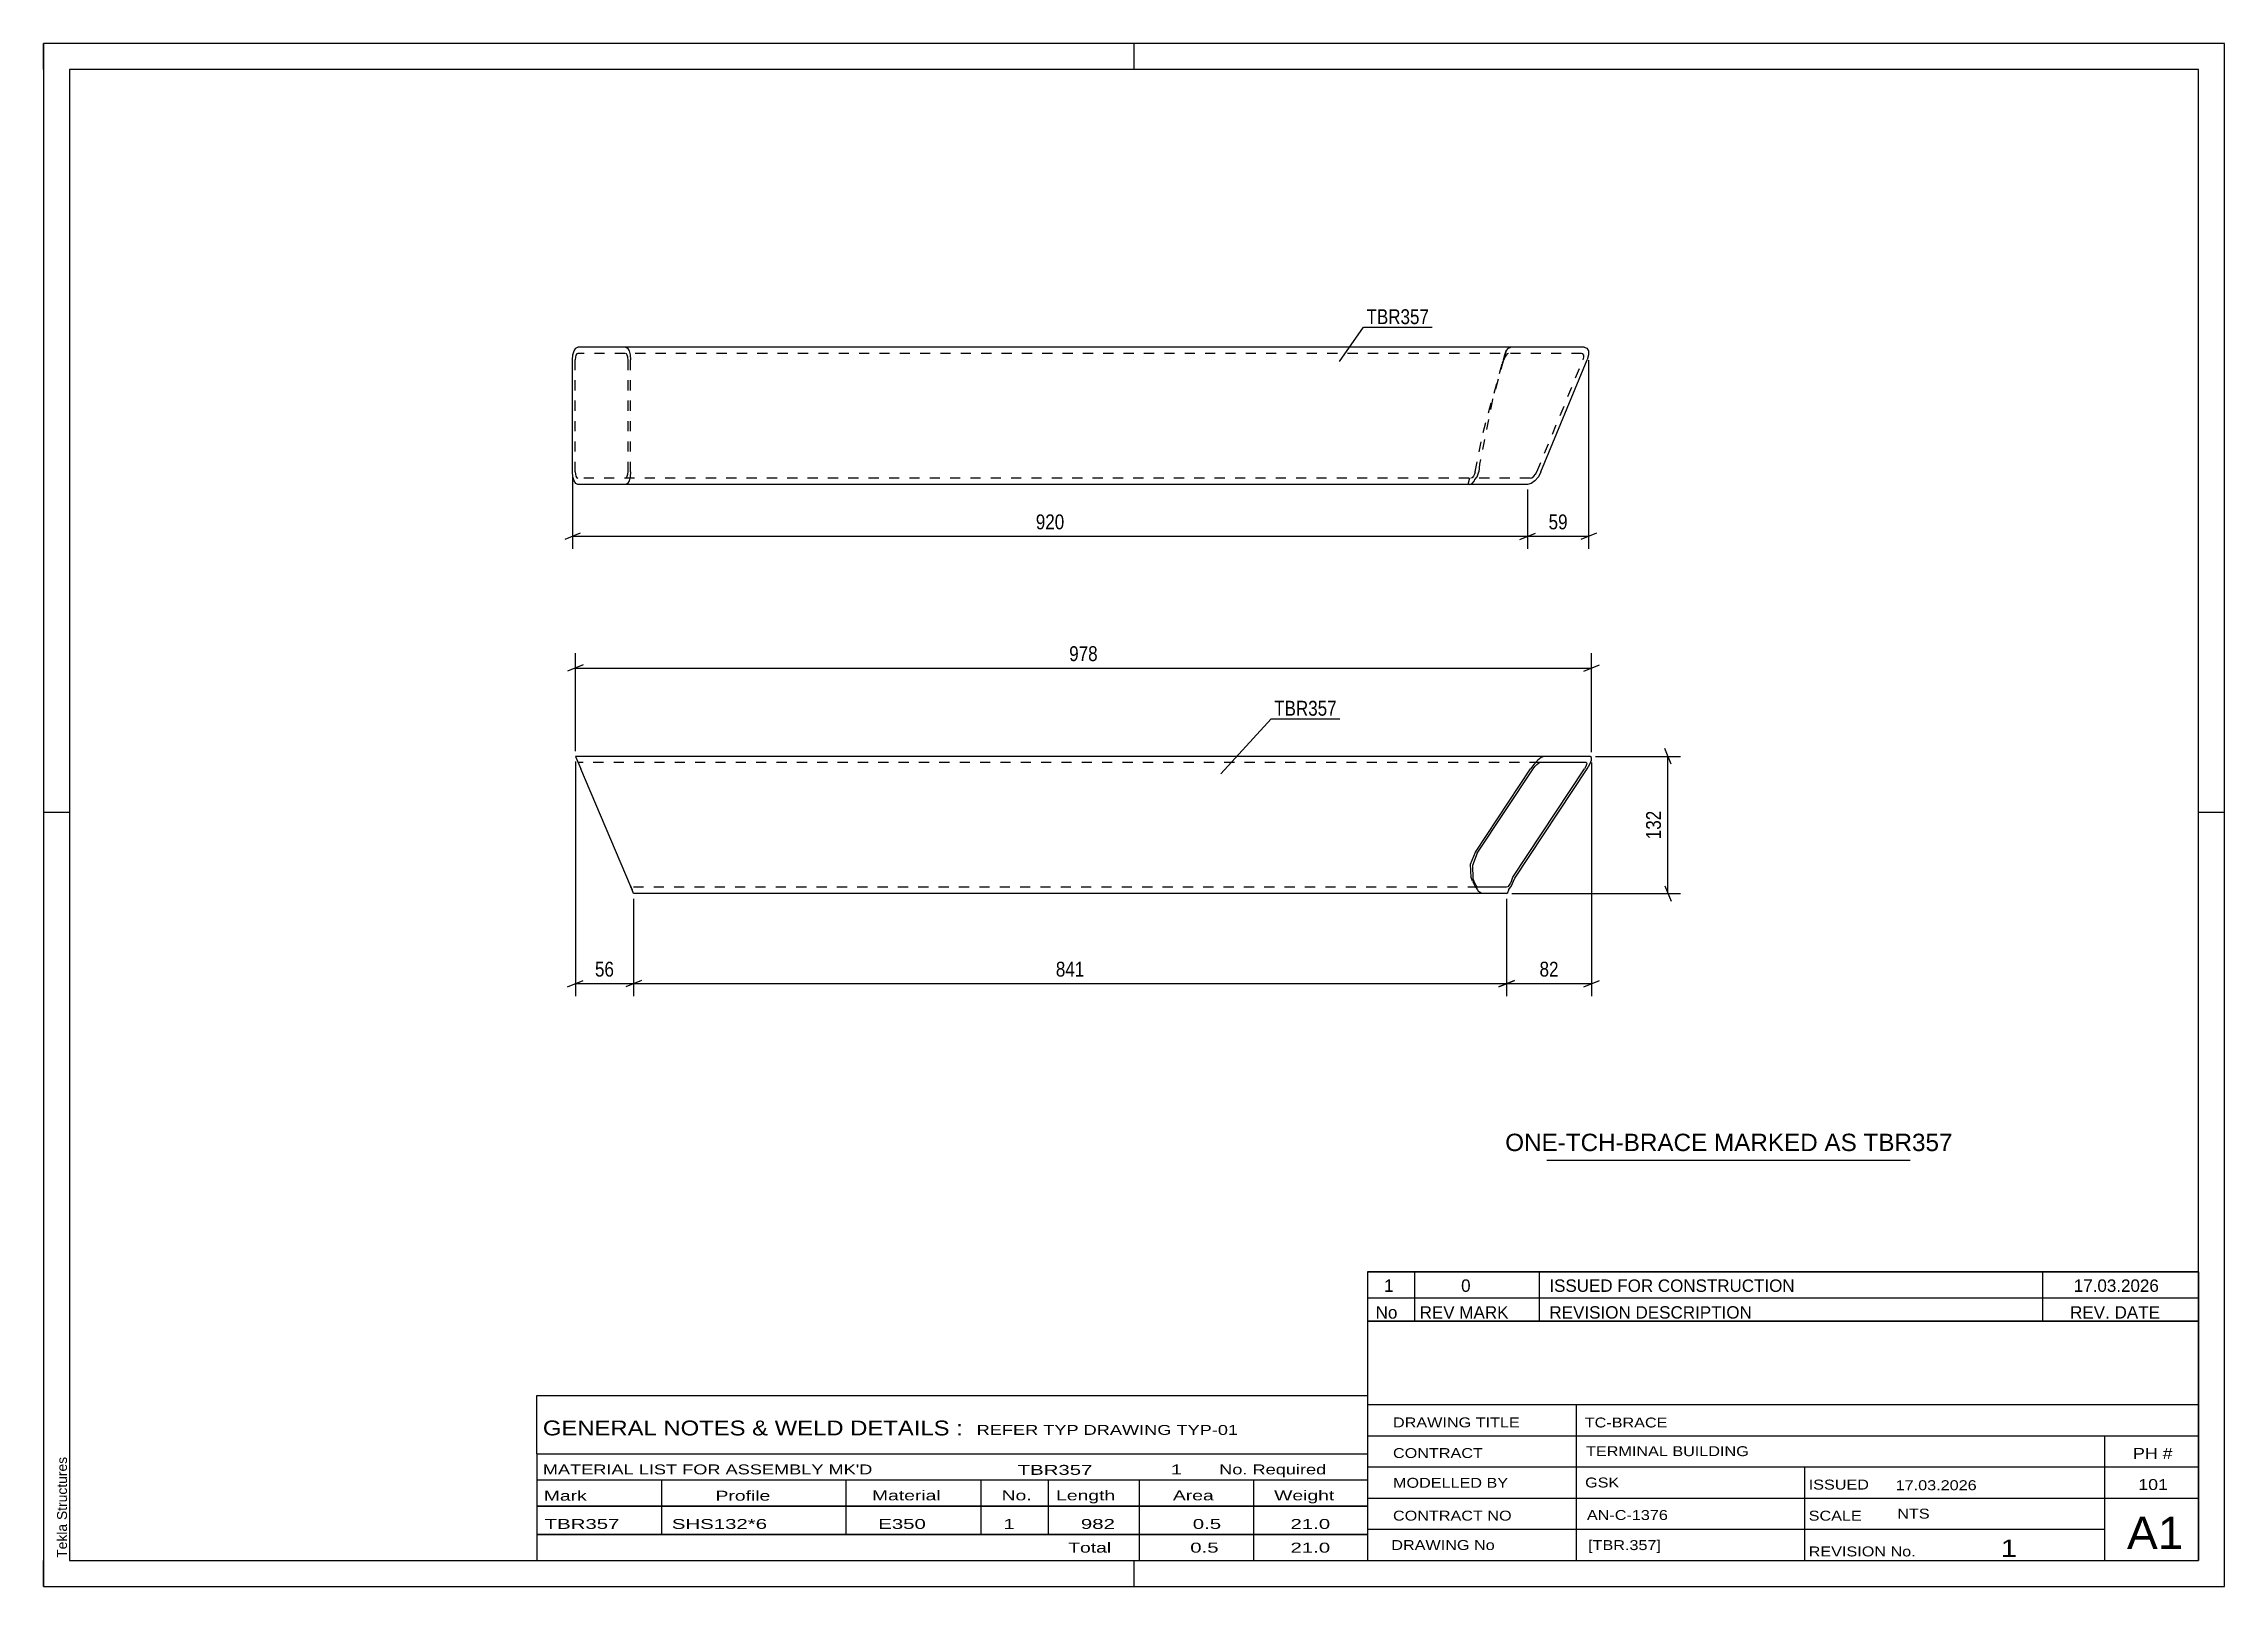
# Model space of a CAD drawing. Header units: millimetres. Extents: x 0 to 420, y 0 to 297.
import ezdxf

# ---------------------------------------------------------------- set-up
doc = ezdxf.new("R2010")
doc.units = ezdxf.units.MM
doc.linetypes.add('DXK_LINE_DOT2', pattern=[3.9198, 1.9599, -1.9599])
doc.styles.add('Arial', font='ARIAL.TTF', dxfattribs={"height": 0.2})
doc.styles.add('Arial Narrow', font='ARIALN.TTF', dxfattribs={"height": 0.2})

# ---------------------------------------------------------------- blocks, each defined once
blk = doc.blocks.new('Unknown-580740871-1161')
at = {"color": 5, "linetype": 'Continuous'}
for p, q in [((420, 297), (0, 297)), ((0, 297), (0, 0)), ((0, 292), (0, 297)), ((210, 292), (210, 297)), ((420, 0), (420, 297)), ((415, 292), (5, 292)), ((5, 292), (5, 5)), ((415, 5), (415, 292)), ((5, 149), (0, 149)), ((420, 149), (415, 149)), ((0, 0), (0, 5)), ((5, 5), (415, 5)), ((210, 0), (210, 5)), ((0, 0), (420, 0))]:
    blk.add_line(p, q, dxfattribs=at)
at = {"color": 174, "linetype": 'Continuous', "style": 'Arial'}
blk.add_text('Tekla Structures', height=1.9102, rotation=90, dxfattribs=at).set_placement((4.5, 5.5))
blk = doc.blocks.new('Part-580740871-1270 - 1252')
at = {"color": 2, "linetype": 'Continuous'}
for p, q in [((288.94, 159.78), (102.42, 159.78)), ((102.42, 159.78), (103.44, 157.38)), ((288.94, 159.78), (288.44, 159.6)), ((297.86, 159.78), (288.94, 159.78)), ((298.12, 159.6), (297.86, 159.78)), ((113, 134.86), (103.44, 157.38)), ((275.75, 141.35), (286.36, 157.38)), ((276.09, 141.13), (286.85, 157.38)), ((282.99, 136.56), (296.76, 157.38)), ((283.33, 136.34), (297.26, 157.38)), ((287.04, 158.3), (286.36, 157.38)), ((286.85, 157.38), (287.2, 157.84)), ((287.77, 159.08), (287.04, 158.3)), ((287.2, 157.84), (287.56, 158.23)), ((287.56, 158.23), (287.89, 158.49)), ((288.44, 159.6), (287.77, 159.08)), ((287.89, 158.49), (288.14, 158.58)), ((297.06, 158.58), (288.14, 158.58)), ((297.03, 157.84), (296.76, 157.38)), ((297.18, 158.23), (297.03, 157.84)), ((297.06, 158.58), (297.19, 158.49)), ((297.19, 158.49), (297.18, 158.23)), ((297.26, 157.38), (297.79, 158.3)), ((297.79, 158.3), (298.09, 159.08)), ((298.09, 159.08), (298.12, 159.6)), ((274.83, 139.03), (275.75, 141.35)), ((274.91, 136.49), (274.83, 139.03)), ((276.09, 141.13), (275.17, 138.8)), ((275.17, 138.8), (275.25, 136.26)), ((113.55, 133.56), (113, 134.86)), ((275.22, 135.78), (274.91, 136.49)), ((275.22, 135.78), (275.67, 134.86)), ((275.25, 136.26), (275.46, 135.78)), ((275.69, 135.32), (275.46, 135.78)), ((275.67, 134.86), (276.13, 134.08)), ((275.92, 134.93), (275.69, 135.32)), ((276.11, 134.67), (275.92, 134.93)), ((276.25, 134.58), (276.11, 134.67)), ((281.77, 134.58), (276.25, 134.58)), ((281.97, 134.67), (281.77, 134.58)), ((282.21, 134.93), (281.97, 134.67)), ((282.46, 135.32), (282.21, 134.93)), ((282.22, 134.14), (282.68, 134.86)), ((282.68, 135.78), (282.46, 135.32)), ((282.68, 135.78), (282.99, 136.56)), ((282.68, 134.86), (283.11, 135.78)), ((283.11, 135.78), (283.33, 136.34)), ((113.63, 133.38), (113.55, 133.56)), ((281.75, 133.38), (113.63, 133.38)), ((276.13, 134.08), (276.23, 133.94)), ((276.23, 133.94), (276.67, 133.56)), ((276.95, 133.38), (276.67, 133.56)), ((281.75, 133.38), (282, 133.56)), ((282, 133.56), (282.21, 134.08)), ((282.21, 134.08), (282.22, 134.14))]:
    blk.add_line(p, q, dxfattribs=at)
at = {"color": 7, "linetype": 'DXK_LINE_DOT2'}
for p, q in [((288.14, 158.58), (102.93, 158.58)), ((113, 134.86), (113.33, 134.08)), ((113.12, 134.58), (113.08, 134.67)), ((276.25, 134.58), (113.12, 134.58)), ((113.63, 133.38), (113.63, 133.38)), ((277.08, 133.38), (276.95, 133.38))]:
    blk.add_line(p, q, dxfattribs=at)
blk = doc.blocks.new('Part-580740871-1308 - 1306')
at = {"color": 2, "linetype": 'Continuous'}
for p, q in [((101.86, 236.15), (101.94, 237.07)), ((101.86, 214.55), (101.86, 236.15)), ((101.94, 237.07), (102.16, 237.84)), ((102.16, 237.84), (102.49, 238.36)), ((102.49, 238.36), (102.88, 238.55)), ((296.7, 238.55), (102.88, 238.55)), ((288.38, 214.55), (297.3, 236.15)), ((296.7, 238.55), (297.23, 238.36)), ((297.23, 238.36), (297.53, 237.84)), ((297.56, 237.07), (297.3, 236.15)), ((297.53, 237.84), (297.56, 237.07)), ((101.94, 213.63), (101.86, 214.55)), ((288.38, 214.55), (287.88, 213.63)), ((102.16, 212.85), (101.94, 213.63)), ((102.49, 212.33), (102.16, 212.85)), ((102.88, 212.15), (102.49, 212.33)), ((285.8, 212.15), (102.88, 212.15)), ((286.48, 212.33), (285.8, 212.15)), ((287.21, 212.85), (286.48, 212.33)), ((287.88, 213.63), (287.21, 212.85))]:
    blk.add_line(p, q, dxfattribs=at)
at = {"color": 7, "linetype": 'DXK_LINE_DOT2'}
for p, q in [((102.41, 236.61), (102.37, 236.15)), ((102.37, 214.55), (102.37, 236.15)), ((102.52, 237), (102.41, 236.61)), ((102.68, 237.26), (102.52, 237)), ((102.88, 237.35), (102.68, 237.26)), ((296.2, 237.35), (102.88, 237.35)), ((112.05, 238.55), (112.44, 238.36)), ((112.24, 237.26), (112.05, 237.35)), ((112.41, 237), (112.24, 237.26)), ((112.52, 236.61), (112.41, 237)), ((112.44, 238.36), (112.77, 237.84)), ((112.56, 236.15), (112.52, 236.61)), ((112.56, 214.55), (112.56, 236.15)), ((112.77, 237.84), (112.99, 237.07)), ((112.99, 237.07), (113.06, 236.15)), ((113.06, 214.55), (113.06, 236.15)), ((277.22, 222.16), (280.98, 235.54)), ((281.19, 236.15), (279.03, 228.48)), ((281.66, 237.88), (280.98, 235.54)), ((280.98, 235.54), (281.2, 236.15)), ((281.19, 236.15), (281.44, 237.07)), ((281.41, 236.61), (281.2, 236.15)), ((281.65, 237), (281.41, 236.61)), ((281.44, 237.07), (281.65, 237.84)), ((281.65, 237.84), (281.66, 237.88)), ((281.9, 237.26), (281.65, 237)), ((281.66, 237.88), (282.12, 238.36)), ((282.12, 237.35), (281.9, 237.26)), ((282.12, 238.36), (282.55, 238.55)), ((287.58, 214.55), (296.5, 236.15)), ((296.47, 237.26), (296.2, 237.35)), ((296.62, 237), (296.47, 237.26)), ((296.5, 236.15), (296.63, 236.61)), ((296.63, 236.61), (296.62, 237)), ((279.03, 228.48), (276.52, 216.01)), ((275.68, 214.55), (277.22, 222.16)), ((102.37, 214.55), (102.41, 214.09)), ((112.52, 214.09), (112.56, 214.55)), ((113.06, 214.55), (112.99, 213.63)), ((275.68, 214.55), (275.55, 214.09)), ((276.11, 213.63), (276.39, 214.55)), ((276.52, 216.01), (276.39, 214.55)), ((287.33, 214.09), (287.58, 214.55)), ((102.41, 214.09), (102.52, 213.7)), ((102.52, 213.7), (102.68, 213.44)), ((102.68, 213.44), (102.88, 213.35)), ((286.29, 213.35), (102.88, 213.35)), ((112.05, 213.35), (112.24, 213.44)), ((112.44, 212.33), (112.05, 212.15)), ((112.24, 213.44), (112.41, 213.7)), ((112.41, 213.7), (112.52, 214.09)), ((112.77, 212.85), (112.44, 212.33)), ((112.99, 213.63), (112.77, 212.85)), ((274.61, 213.35), (274.27, 212.15)), ((274.66, 212.15), (275.11, 212.33)), ((275.13, 213.44), (274.9, 213.35)), ((275.11, 212.33), (275.57, 212.85)), ((275.36, 213.7), (275.13, 213.44)), ((275.55, 214.09), (275.36, 213.7)), ((275.57, 212.85), (275.67, 213.06)), ((275.67, 213.06), (276.11, 213.63)), ((286.29, 213.35), (286.63, 213.44)), ((286.63, 213.44), (287, 213.7)), ((287, 213.7), (287.33, 214.09))]:
    blk.add_line(p, q, dxfattribs=at)
blk = doc.blocks.new('StraightDimension-580740871-2003 - 1252')
at = {"color": 7, "linetype": 'Continuous'}
for p, q in [((298.12, 158.6), (298.12, 113.64)), ((281.75, 132.38), (281.75, 113.64)), ((283.25, 116.64), (280.25, 115.44)), ((281.75, 116.04), (298.12, 116.04)), ((296.62, 115.44), (299.62, 116.64))]:
    blk.add_line(p, q, dxfattribs=at)
at = {"color": 0}
blk.add_wipeout([(292.36, 116.79), (292.36, 120.99), (287.51, 120.99), (287.51, 116.79)], dxfattribs=at)
at = {"color": 3, "style": 'Arial Narrow'}
blk.add_text('82', height=2.863, dxfattribs=at).set_placement((288.11, 117.39))
blk = doc.blocks.new('StraightDimension-580740871-1660 - 1252')
at = {"color": 7, "linetype": 'Continuous'}
for p, q in [((103.92, 177.38), (100.92, 176.18)), ((102.42, 160.78), (102.42, 179.63)), ((102.42, 176.78), (298.12, 176.78)), ((296.62, 176.18), (299.62, 177.38)), ((298.12, 160.6), (298.12, 179.63))]:
    blk.add_line(p, q, dxfattribs=at)
at = {"color": 0}
blk.add_wipeout([(203.61, 177.53), (203.61, 181.73), (196.92, 181.73), (196.92, 177.53)], dxfattribs=at)
at = {"color": 3, "style": 'Arial Narrow'}
blk.add_text('978', height=2.863, dxfattribs=at).set_placement((197.52, 178.13))
blk = doc.blocks.new('StraightDimension-580740871-2004 - 1252')
at = {"color": 7, "linetype": 'Continuous'}
for p, q in [((113.63, 132.38), (113.63, 113.64)), ((281.75, 132.38), (281.75, 113.64)), ((115.13, 116.64), (112.13, 115.44)), ((113.63, 116.04), (281.75, 116.04)), ((280.25, 115.44), (283.25, 116.64))]:
    blk.add_line(p, q, dxfattribs=at)
at = {"color": 0}
blk.add_wipeout([(201.03, 116.79), (201.03, 120.99), (194.35, 120.99), (194.35, 116.79)], dxfattribs=at)
at = {"color": 3, "style": 'Arial Narrow'}
blk.add_text('841', height=2.863, dxfattribs=at).set_placement((194.95, 117.39))
blk = doc.blocks.new('StraightDimension-580740871-2005 - 1252')
at = {"color": 7, "linetype": 'Continuous'}
for p, q in [((102.42, 158.78), (102.42, 113.64)), ((113.63, 132.38), (113.63, 113.64)), ((100.92, 115.44), (103.92, 116.64)), ((102.42, 116.04), (113.63, 116.04)), ((115.13, 116.64), (112.13, 115.44))]:
    blk.add_line(p, q, dxfattribs=at)
at = {"color": 0}
blk.add_wipeout([(110.45, 116.79), (110.45, 120.99), (105.59, 120.99), (105.59, 116.79)], dxfattribs=at)
at = {"color": 3, "style": 'Arial Narrow'}
blk.add_text('56', height=2.863, dxfattribs=at).set_placement((106.19, 117.39))
blk = doc.blocks.new('StraightDimension-580740871-2045 - 1252')
at = {"color": 7, "linetype": 'Continuous'}
for p, q in [((298.86, 159.78), (315.24, 159.78)), ((313.44, 158.28), (312.24, 161.28)), ((312.84, 133.38), (312.84, 159.78)), ((312.24, 134.88), (313.44, 131.88)), ((282.75, 133.38), (315.24, 133.38))]:
    blk.add_line(p, q, dxfattribs=at)
at = {"color": 0}
blk.add_wipeout([(312.09, 149.92), (307.89, 149.92), (307.89, 143.24), (312.09, 143.24)], dxfattribs=at)
at = {"color": 3, "style": 'Arial Narrow'}
blk.add_text('132', height=2.863, rotation=90.0002, dxfattribs=at).set_placement((311.49, 143.84))
blk = doc.blocks.new('StraightDimension-580740871-1982 - 1306')
at = {"color": 7, "linetype": 'Continuous'}
for p, q in [((297.56, 236.07), (297.56, 199.75)), ((285.8, 211.15), (285.8, 199.75)), ((284.3, 201.55), (287.3, 202.75)), ((285.8, 202.15), (297.56, 202.15)), ((299.06, 202.75), (296.06, 201.55))]:
    blk.add_line(p, q, dxfattribs=at)
at = {"color": 0}
blk.add_wipeout([(294.1, 202.9), (294.1, 207.1), (289.25, 207.1), (289.25, 202.9)], dxfattribs=at)
at = {"color": 3, "style": 'Arial Narrow'}
blk.add_text('59', height=2.863, dxfattribs=at).set_placement((289.85, 203.5))
blk = doc.blocks.new('StraightDimension-580740871-1983 - 1306')
at = {"color": 7, "linetype": 'Continuous'}
for p, q in [((101.86, 213.55), (101.86, 199.75)), ((285.8, 211.15), (285.8, 199.75)), ((103.36, 202.75), (100.36, 201.55)), ((101.86, 202.15), (285.8, 202.15)), ((284.3, 201.55), (287.3, 202.75))]:
    blk.add_line(p, q, dxfattribs=at)
at = {"color": 0}
blk.add_wipeout([(197.17, 202.9), (197.17, 207.1), (190.49, 207.1), (190.49, 202.9)], dxfattribs=at)
at = {"color": 3, "style": 'Arial Narrow'}
blk.add_text('920', height=2.863, dxfattribs=at).set_placement((191.09, 203.5))
blk = doc.blocks.new('Unknown-580740871-2151')
at = {"color": 7, "linetype": 'Continuous'}
for p, q in [((255, 51.05), (255, 5)), ((255, 51.05), (415, 51.05)), ((415, 51), (415, 5)), ((255, 35), (415, 35)), ((295.14, 35), (295.14, 5)), ((255, 29), (415, 29)), ((397, 5.05), (397, 29.05)), ((255, 23), (415, 23)), ((339.14, 23), (339.14, 5)), ((255, 17), (415, 17)), ((255, 11), (397, 11)), ((255, 5), (415, 5))]:
    blk.add_line(p, q, dxfattribs=at)
at = {"color": 7, "style": 'Arial Narrow'}
for s, height, width, p in [('DRAWING TITLE', 1.9089, 1.425378, (259.88, 30.61)), ('TC-BRACE', 1.909, 1.425378, (296.81, 30.59)), ('CONTRACT', 1.909, 1.425378, (259.88, 24.71)), ('TERMINAL BUILDING', 1.9089, 1.425378, (297.06, 25.07)), ('MODELLED BY', 1.9089, 1.425378, (259.88, 18.98)), ('GSK', 1.909, 1.425378, (296.88, 19.04)), ('ISSUED', 1.909, 1.425378, (339.94, 18.64)), ('17.03.2026', 1.909, 1.425378, (356.69, 18.52)), ('CONTRACT NO', 1.9089, 1.425378, (259.88, 12.66)), ('AN-C-1376', 1.909, 1.425378, (297.23, 12.78)), ('SCALE', 1.909, 1.425378, (339.94, 12.65)), ('A1', 6.204, 1.25, (401.24, 7.2)), ('DRAWING No', 1.909, 1.425378, (259.56, 7)), ('[TBR.357]', 1.909, 1.425378, (297.46, 6.99)), ('1', 3.34, 1.5, (376.91, 5.68)), ('REVISION No.', 1.9089, 1.425378, (339.94, 5.77))]:
    blk.add_text(s, height=height, dxfattribs=dict(at, width=width)).set_placement(p)
at = {"color": 7, "linetype": 'Continuous', "style": 'Arial Narrow'}
for s, height, width, p in [('PH #', 2.1, 1.42538, (402.4, 24.55)), ('101', 2.1, 1.42538, (403.41, 18.55)), ('NTS', 1.909, 1.425378, (357, 13.05))]:
    blk.add_text(s, height=height, dxfattribs=dict(at, width=width)).set_placement(p)
blk = doc.blocks.new('Unknown-580740871-2152')
at = {"color": 7, "linetype": 'Continuous'}
for p, q in [((255, 60.55), (415, 60.55)), ((415, 60.55), (255, 60.55)), ((255, 60.55), (255, 55.55)), ((264, 60.55), (264, 55.55)), ((288, 60.55), (288, 55.55)), ((385, 60.55), (385, 55.55)), ((415, 60.55), (415, 55.55)), ((255, 55.55), (415, 55.55)), ((255, 55.55), (255, 51.05)), ((255, 55.55), (415, 55.55)), ((264, 55.55), (264, 51.05)), ((288, 55.55), (288, 51.05)), ((385, 55.55), (385, 51.05)), ((415, 55.55), (415, 51.05)), ((415, 51.05), (255, 51.05))]:
    blk.add_line(p, q, dxfattribs=at)
at = {"color": 7, "linetype": 'Continuous', "style": 'Arial Narrow'}
for s, height, width, p in [('1', 2.39, 1.196471, (258.16, 56.7)), ('0', 2.39, 1.196471, (273, 56.7)), ('ISSUED FOR CONSTRUCTION', 2.3861, 1.196471, (290, 56.7)), ('17.03.2026', 2.386, 1.196471, (391, 56.7)), ('No', 2.386, 1.2, (256.54, 51.55)), ('REV MARK', 2.386, 1.2, (265, 51.55)), ('REVISION DESCRIPTION', 2.3861, 1.2, (290, 51.55)), ('REV. DATE', 2.386, 1.2, (390.28, 51.55))]:
    blk.add_text(s, height=height, dxfattribs=dict(at, width=width)).set_placement(p)
blk = doc.blocks.new('Unknown-580740871-2153')
at = {"color": 7, "linetype": 'Continuous'}
for p, q in [((95, 36.75), (255, 36.75)), ((95, 25.5), (95, 36.75)), ((255, 36.75), (255, 25.5)), ((95, 25.5), (255, 25.5)), ((95, 25.5), (95, 20.5)), ((255, 25.5), (255, 20.5)), ((95, 20.5), (255, 20.5)), ((95, 20.5), (95, 15.5)), ((119, 20.5), (119, 15.5)), ((154.5, 20.5), (154.5, 15.5)), ((180.5, 20.5), (180.5, 15.5)), ((193.5, 20.5), (193.5, 15.5)), ((211, 20.5), (211, 15.5)), ((233, 20.5), (233, 15.5)), ((255, 20.5), (255, 15.5)), ((95, 15.5), (255, 15.5)), ((95, 15.45), (95, 10.05)), ((95, 15.45), (255, 15.45)), ((119, 15.5), (119, 10)), ((154.5, 15.5), (154.5, 10)), ((180.5, 15.5), (180.5, 10)), ((193.5, 15.5), (193.5, 10)), ((211, 15.5), (211, 10)), ((233, 15.5), (233, 10)), ((255, 15.45), (255, 10.05)), ((95, 10.05), (255, 10.05)), ((95, 10), (255, 10)), ((95, 10), (95, 5)), ((211, 10), (211, 5)), ((233, 10), (233, 5)), ((255, 10), (255, 5)), ((95, 5), (255, 5))]:
    blk.add_line(p, q, dxfattribs=at)
at = {"color": 7, "style": 'Arial Narrow'}
for s, height, width, p in [('GENERAL NOTES & WELD DETAILS :', 2.8633, 1.4, (96.15, 29.06)), ('REFER TYP DRAWING TYP-01', 1.9089, 1.6, (179.7, 29.16)), ("MATERIAL LIST FOR ASSEMBLY MK'D", 1.9089, 1.6, (96.15, 21.56)), ('TBR357', 1.909, 1.794707, (187.59, 21.47)), ('1', 1.91, 1.794707, (217.08, 21.56)), ('No. Required', 1.9089, 1.6, (226.41, 21.56)), ('Mark', 1.909, 1.7, (96.34, 16.5)), ('Profile', 1.909, 1.7, (129.41, 16.5)), ('Material', 1.909, 1.7, (159.54, 16.56)), ('No.', 1.909, 1.7, (184.5, 16.56)), ('Length', 1.909, 1.7, (195, 16.56)), ('Area', 1.909, 1.7, (217.5, 16.56)), ('Weight', 1.909, 1.7, (237, 16.56))]:
    blk.add_text(s, height=height, dxfattribs=dict(at, width=width)).set_placement(p)
at = {"color": 7, "linetype": 'Continuous', "style": 'Arial Narrow'}
for s, height, width, p in [('TBR357', 1.909, 1.794707, (96.5, 11.06)), ('SHS132*6', 1.909, 1.794707, (121, 11.06)), ('E350', 1.909, 1.794707, (160.74, 11.06)), ('1', 1.91, 1.794707, (184.86, 11.06)), ('982', 1.909, 1.794707, (199.77, 11.06)), ('0.5', 1.909, 1.794707, (221.32, 11.06)), ('21.0', 1.909, 1.794707, (240.14, 11.06)), ('Total', 1.909, 1.7, (197.33, 6.5)), ('0.5', 1.909, 1.794707, (220.83, 6.5)), ('21.0', 1.909, 1.794707, (240.14, 6.5))]:
    blk.add_text(s, height=height, dxfattribs=dict(at, width=width)).set_placement(p)
blk = doc.blocks.new('Unknown-580740871-2154')
at = {"color": 7, "linetype": 'Continuous'}
blk.add_line((289.5, 82.05), (359.5, 82.05), dxfattribs=at)
at = {"color": 7, "style": 'Arial'}
blk.add_text('ONE-TCH-BRACE MARKED AS TBR357', height=3.3428, dxfattribs=at).set_placement((281.49, 83.8))
blk = doc.blocks.new('Mark-580740871-1265 - 1252')
at = {"color": 0}
blk.add_wipeout([(249.04, 167.62), (249.04, 170.62), (236.99, 170.62), (236.99, 167.62)], dxfattribs=at)
blk.add_wipeout([(249.04, 167.62), (249.04, 170.62), (236.99, 170.62), (236.99, 167.62)], dxfattribs=at)
at = {"color": 30, "linetype": 'Continuous'}
for p, q in [((226.7, 156.42), (236.39, 167.02)), ((236.39, 167.02), (249.64, 167.02))]:
    blk.add_line(p, q, dxfattribs=at)
at = {"color": 3, "style": 'Arial Narrow'}
blk.add_text('TBR357', height=2.863, dxfattribs=at).set_placement((236.99, 167.62))
blk = doc.blocks.new('Mark-580740871-2056 - 1306')
at = {"color": 0}
blk.add_wipeout([(266.83, 243), (266.83, 246), (254.77, 246), (254.77, 243)], dxfattribs=at)
blk.add_wipeout([(266.83, 243), (266.83, 246), (254.77, 246), (254.77, 243)], dxfattribs=at)
at = {"color": 30, "linetype": 'Continuous'}
for p, q in [((249.58, 235.82), (254.17, 242.4)), ((254.17, 242.4), (267.43, 242.4))]:
    blk.add_line(p, q, dxfattribs=at)
at = {"color": 3, "style": 'Arial Narrow'}
blk.add_text('TBR357', height=2.863, dxfattribs=at).set_placement((254.77, 243))

msp = doc.modelspace()

# ---------------------------------------------------------------- block references
for name in ['Unknown-580740871-1161', 'Part-580740871-1308 - 1306', 'Part-580740871-1270 - 1252', 'Unknown-580740871-2154', 'Unknown-580740871-2152', 'Unknown-580740871-2151', 'Unknown-580740871-2153']:
    msp.add_blockref(name, (0, 0))

# ---------------------------------------------------------------- next in the draw order: block references
for name in ['Mark-580740871-2056 - 1306', 'StraightDimension-580740871-1982 - 1306', 'StraightDimension-580740871-2003 - 1252']:
    msp.add_blockref(name, (0, 0))

# ---------------------------------------------------------------- next in the draw order: block references
for name in ['StraightDimension-580740871-1983 - 1306', 'StraightDimension-580740871-1660 - 1252', 'StraightDimension-580740871-2004 - 1252']:
    msp.add_blockref(name, (0, 0))

# ---------------------------------------------------------------- next in the draw order: block references
for name in ['Mark-580740871-1265 - 1252', 'StraightDimension-580740871-2045 - 1252', 'StraightDimension-580740871-2005 - 1252']:
    msp.add_blockref(name, (0, 0))

doc.saveas('drawing.dxf')
